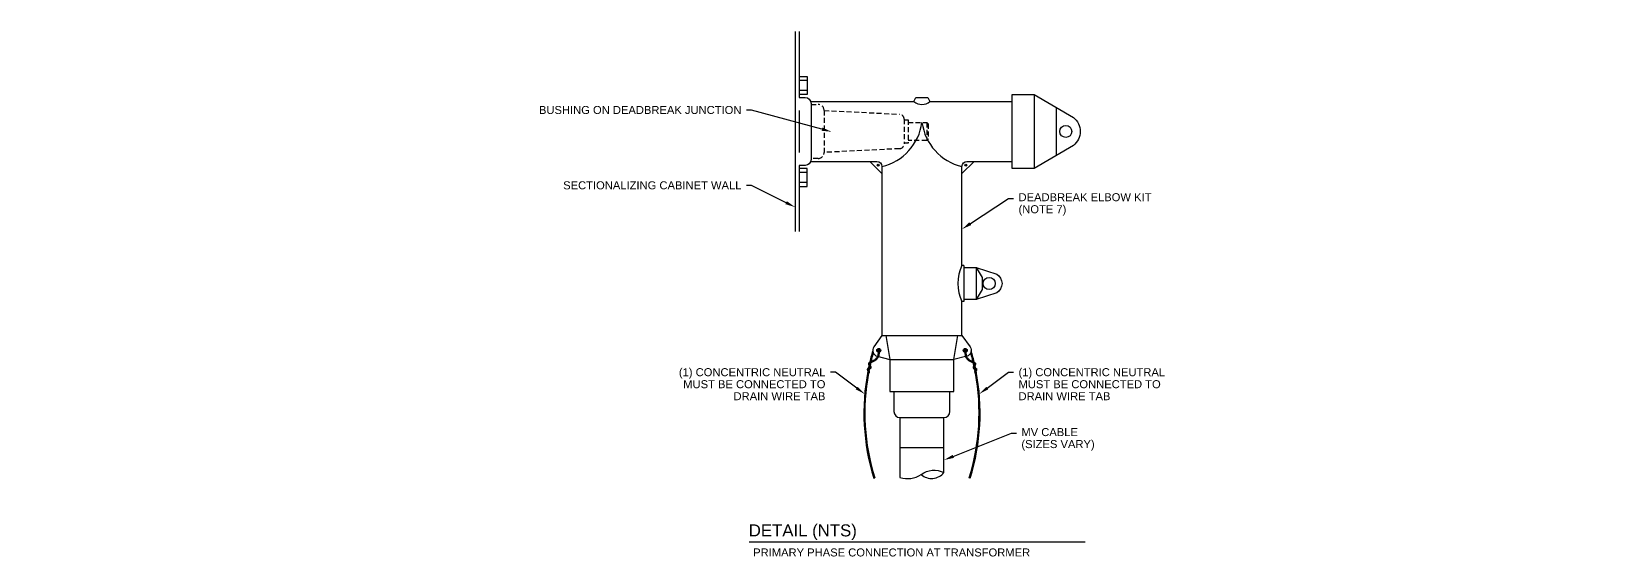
# Model space of a CAD drawing. Header units: feet. Extents: x -689 to 11593, y -511 to 1546.
# Drawn here: x 38.3 to 116.9, y -390.8 to -364.6 of the extents above; entities that cross this region are included whole.
import ezdxf
from ezdxf import colors
from ezdxf.entities.mleader import LeaderData, LeaderLine
from ezdxf.math import Vec2, Vec3

# ---------------------------------------------------------------- set-up
doc = ezdxf.new("R2010")
doc.units = ezdxf.units.FT
doc.header["$MEASUREMENT"] = 0
doc.linetypes.add('DASHED2', pattern=[0.375, 0.25, -0.125])
doc.layers.add('TEXT', color=1, linetype='Continuous')
doc.styles.add('NEI-A', font='arial.ttf')

msp = doc.modelspace()

# ---------------------------------------------------------------- hatches: boundary and pattern name
h = msp.add_hatch(color=256)
h.dxf.hatch_style = 1
edge = h.paths.add_edge_path()
edge.add_arc((80.6756, -371.24671), 0.05, 0, 360)
h = msp.add_hatch(color=256)
h.dxf.hatch_style = 1
edge = h.paths.add_edge_path()
edge.add_arc((85.04882, -371.24671), 0.05, 0, 360)
h = msp.add_hatch(color=256)
h.dxf.hatch_style = 1
edge = h.paths.add_edge_path()
edge.add_arc((80.70296, -380.50659), 0.1, 0, 360)
h = msp.add_hatch(color=256)
h.dxf.hatch_style = 1
edge = h.paths.add_edge_path()
edge.add_arc((85.02146, -380.50659), 0.1, 0, 360)

# ---------------------------------------------------------------- linework, layer by layer
msp.add_line((81.76221, -383.8601), (81.76221, -386.8601))
for points in [[(76.51833, -364.5601), (76.51833, -374.5601)], [(76.71833, -364.5601), (76.71833, -367.8601)], [(76.71833, -366.80466), (77.11833, -366.80466), (77.11833, -367.70466), (76.71833, -367.70466)], [(77.11833, -367.00466), (76.71833, -367.00466)], [(77.11833, -367.50466), (76.71833, -367.50466)], [(76.71833, -368.5101), (76.71833, -370.6101)], [(77.30117, -368.0601), (82.46221, -368.0601)], [(82.46221, -368.0601), (82.56221, -367.8601), (83.16221, -367.8601), (83.26221, -368.0601)], [(83.26221, -368.0601), (87.36833, -368.0601)], [(89.56833, -368.35345), (89.56833, -370.76676)], [(76.71833, -371.2601), (76.71833, -374.5601)], [(76.71833, -372.31554), (77.11833, -372.31554), (77.11833, -371.41554), (76.71833, -371.41554)], [(77.11833, -371.61554), (76.71833, -371.61554)], [(80.26221, -371.0601), (80.86221, -371.6601)], [(85.46221, -371.0601), (84.86221, -371.6601)], [(77.11833, -372.11554), (76.71833, -372.11554)], [(84.96221, -376.2601), (84.96221, -378.0601), (84.86221, -378.0601)], [(84.96221, -376.2601), (84.86221, -376.2601)], [(84.96221, -376.3601), (85.56221, -376.3601), (85.56221, -377.9601), (84.96221, -377.9601)], [(85.56221, -376.3601), (85.86221, -376.8601), (85.86221, -377.4601), (85.56221, -377.9601)], [(81.06221, -379.7601), (81.26221, -380.9601), (84.46221, -380.9601), (84.66221, -379.7601)], [(80.25216, -381.09435), (80.24944, -381.09619), (80.24067, -381.10215), (80.23188, -381.10831), (80.22329, -381.11467), (80.21512, -381.12129), (80.20761, -381.12817), (80.20098, -381.13536), (80.19545, -381.14288), (80.19125, -381.15076), (80.18854, -381.15901), (80.1872, -381.16758), (80.18705, -381.17639), (80.18789, -381.18537), (80.18955, -381.19445), (80.19183, -381.20354), (80.19456, -381.21258), (80.19754, -381.22149), (80.20061, -381.23021), (80.20375, -381.2387), (80.20695, -381.24694), (80.2102, -381.2549), (80.21349, -381.26256), (80.21683, -381.26989), (80.2202, -381.27686), (80.22361, -381.28346), (80.22703, -381.28966), (80.23043, -381.29547), (80.23376, -381.30092), (80.23698, -381.30601), (80.24004, -381.31078), (80.24289, -381.31524), (80.24549, -381.3194), (80.24779, -381.32328), (80.24975, -381.32692), (80.25139, -381.33035), (80.25273, -381.33361), (80.25378, -381.33675), (80.25456, -381.33982), (80.25511, -381.34286), (80.25544, -381.34593), (80.25557, -381.34906), (80.25552, -381.35228), (80.25529, -381.35557), (80.2549, -381.35887), (80.25435, -381.36214), (80.25365, -381.36533), (80.2528, -381.36839), (80.2518, -381.37128), (80.25068, -381.37393), (80.24941, -381.37633), (80.24795, -381.3785), (80.24623, -381.38047), (80.2442, -381.3823), (80.24178, -381.38402), (80.23892, -381.38567)], [(80.66389, -380.59864), (80.66391, -380.65546), (80.65909, -380.70723), (80.64987, -380.7542), (80.6367, -380.79661), (80.62003, -380.83469), (80.60031, -380.8687), (80.57797, -380.89886), (80.55347, -380.92542), (80.52729, -380.94864), (80.49999, -380.96881), (80.47217, -380.98628), (80.44444, -381.00136), (80.41739, -381.01437), (80.39162, -381.02565), (80.36772, -381.03551), (80.34631, -381.04427), (80.3278, -381.05224), (80.31195, -381.05955), (80.31177, -381.05964)], [(81.26221, -380.9601), (81.26221, -382.5601), (84.46221, -382.5601), (84.46221, -380.9601)], [(85.06053, -380.59864), (85.0605, -380.65546), (85.06532, -380.70723), (85.07454, -380.7542), (85.08771, -380.79661), (85.10438, -380.83469), (85.12411, -380.8687), (85.14645, -380.89886), (85.17094, -380.92542), (85.19713, -380.94864), (85.22443, -380.96881), (85.25224, -380.98628), (85.27998, -381.00136), (85.30703, -381.01437), (85.3328, -381.02565), (85.35669, -381.03551), (85.37811, -381.04427), (85.39662, -381.05224), (85.41247, -381.05955), (85.41264, -381.05964)], [(85.47226, -381.09435), (85.47498, -381.09619), (85.48375, -381.10215), (85.49254, -381.10831), (85.50113, -381.11467), (85.50929, -381.12129), (85.51681, -381.12817), (85.52344, -381.13536), (85.52897, -381.14288), (85.53316, -381.15076), (85.53587, -381.15901), (85.53721, -381.16758), (85.53737, -381.17639), (85.53652, -381.18537), (85.53487, -381.19445), (85.53258, -381.20354), (85.52986, -381.21258), (85.52688, -381.22149), (85.5238, -381.23021), (85.52066, -381.2387), (85.51747, -381.24694), (85.51422, -381.2549), (85.51092, -381.26256), (85.50759, -381.26989), (85.50421, -381.27686), (85.50081, -381.28346), (85.49739, -381.28966), (85.49399, -381.29547), (85.49065, -381.30092), (85.48743, -381.30601), (85.48438, -381.31078), (85.48152, -381.31524), (85.47893, -381.3194), (85.47663, -381.32328), (85.47466, -381.32692), (85.47303, -381.33035), (85.47169, -381.33361), (85.47064, -381.33675), (85.46985, -381.33982), (85.4693, -381.34286), (85.46898, -381.34593), (85.46885, -381.34906), (85.4689, -381.35228), (85.46913, -381.35557), (85.46952, -381.35887), (85.47007, -381.36214), (85.47077, -381.36533), (85.47162, -381.36839), (85.47261, -381.37128), (85.47374, -381.37393), (85.47501, -381.37633), (85.47647, -381.3785), (85.47819, -381.38047), (85.48022, -381.3823), (85.48263, -381.38402), (85.48549, -381.38567)], [(80.1855, -381.39716), (80.16947, -381.39897), (80.16477, -381.40047), (80.16042, -381.40203), (80.15641, -381.4037), (80.15271, -381.40556), (80.14931, -381.40767), (80.14619, -381.41011), (80.14334, -381.41294), (80.14075, -381.41622), (80.1384, -381.41992), (80.13631, -381.424), (80.13448, -381.42843), (80.13289, -381.43318), (80.13157, -381.4382), (80.13051, -381.44346), (80.12971, -381.44893), (80.12917, -381.45455), (80.12891, -381.46028), (80.12894, -381.46607), (80.12927, -381.47185), (80.12992, -381.47757), (80.1309, -381.48317), (80.13222, -381.4886), (80.13391, -381.4938), (80.13594, -381.49873), (80.13827, -381.50342), (80.14082, -381.50791), (80.14351, -381.51224), (80.14627, -381.51646), (80.14901, -381.5206), (80.15167, -381.52472), (80.15416, -381.52884), (80.15642, -381.53302), (80.15844, -381.53727), (80.16021, -381.54158), (80.16174, -381.54597), (80.16302, -381.55044), (80.16406, -381.55501), (80.16484, -381.55968), (80.16537, -381.56445), (80.16563, -381.56934), (80.16547, -381.5744), (80.16473, -381.57968), (80.16326, -381.58525), (80.16089, -381.59114), (80.15747, -381.59743), (80.15282, -381.60415), (80.14679, -381.61138)], [(80.14679, -381.61138), (80.1989, -381.6486)], [(85.57763, -381.61138), (85.52551, -381.6486)], [(85.53892, -381.39716), (85.55495, -381.39897), (85.55965, -381.40047), (85.56399, -381.40203), (85.56801, -381.4037), (85.57171, -381.40556), (85.57511, -381.40767), (85.57822, -381.41011), (85.58107, -381.41294), (85.58367, -381.41622), (85.58601, -381.41992), (85.58811, -381.424), (85.58994, -381.42843), (85.59152, -381.43318), (85.59284, -381.4382), (85.59391, -381.44346), (85.59471, -381.44893), (85.59525, -381.45455), (85.59551, -381.46028), (85.59548, -381.46607), (85.59514, -381.47185), (85.5945, -381.47757), (85.59352, -381.48317), (85.59219, -381.4886), (85.59051, -381.4938), (85.58847, -381.49873), (85.58614, -381.50342), (85.58359, -381.50791), (85.5809, -381.51224), (85.57815, -381.51646), (85.5754, -381.5206), (85.57275, -381.52472), (85.57026, -381.52884), (85.568, -381.53302), (85.56598, -381.53727), (85.5642, -381.54158), (85.56268, -381.54597), (85.56139, -381.55044), (85.56036, -381.55501), (85.55958, -381.55968), (85.55904, -381.56445), (85.55879, -381.56934), (85.55895, -381.5744), (85.55968, -381.57968), (85.56115, -381.58525), (85.56352, -381.59114), (85.56695, -381.59743), (85.5716, -381.60415), (85.57763, -381.61138)], [(83.96221, -386.6107), (83.96221, -383.8601)], [(81.76221, -385.3601), (83.96221, -385.3601)], [(80.44932, -386.89727), (80.4971, -386.88257)], [(85.2751, -386.89727), (85.22731, -386.88257)]]:
    msp.add_lwpolyline(points)
msp.add_lwpolyline([(87.36833, -367.7101), (88.46833, -367.7101), (88.46833, -371.4101), (87.36833, -371.4101)], close=True)
for points in [[(88.46833, -367.7101), (90.43241, -368.85881, -0.47899758), (90.43241, -370.2614), (88.46833, -371.4101)], [(76.71833, -367.8601), (77.01833, -367.8601, -0.41421356), (77.31833, -368.1601), (77.31833, -370.9601, -0.41421356), (77.01833, -371.2601), (76.71833, -371.2601)], [(77.30117, -371.0601), (80.61221, -371.0601, -0.41421356), (80.86221, -371.3101), (80.86221, -379.7601), (84.86221, -379.7601), (84.86221, -378.0601)], [(84.86221, -376.2601), (84.86221, -371.3101, -0.41421356), (85.11221, -371.0601), (87.36833, -371.0601)], [(85.56221, -376.3601), (86.60046, -376.69169, -0.55879519), (86.60046, -377.62852), (85.56221, -377.9601)], [(80.86221, -379.7601), (80.45778, -380.33372, 0.52484359), (80.62827, -380.79714), (81.26221, -380.9601)], [(84.86221, -379.7601), (85.26664, -380.33372, -0.52484359), (85.09615, -380.79714), (84.46221, -380.9601)], [(80.71389, -380.59862), (80.71391, -380.65544, -0.02332165), (80.7137, -380.66009), (80.70888, -380.71187, -0.02524326), (80.70816, -380.71686), (80.69894, -380.76383, -0.02682882), (80.69762, -380.76903), (80.68446, -380.81144, -0.02788977), (80.68251, -380.81666), (80.66584, -380.85475, -0.02827833), (80.66328, -380.85979), (80.64355, -380.89379, -0.02793313), (80.64049, -380.89845), (80.61815, -380.92862, -0.02689998), (80.61473, -380.93276), (80.59023, -380.95932, -0.02512144), (80.58664, -380.96283), (80.56046, -380.98605, -0.0222099), (80.55701, -380.98884), (80.52971, -381.00902, -0.01895621), (80.52658, -381.01116), (80.49876, -381.02863, -0.01568053), (80.49606, -381.03021), (80.46832, -381.04529, -0.01239706), (80.46612, -381.04642), (80.43906, -381.05943, -0.00900577), (80.43743, -381.06018), (80.41166, -381.07146, -0.00526515), (80.41069, -381.07187), (80.38679, -381.08173, -0.00069673), (80.38666, -381.08178), (80.36567, -381.09037), (80.34825, -381.09788), (80.33395, -381.10453), (80.32235, -381.11045), (80.31308, -381.11574), (80.30566, -381.12051), (80.29955, -381.125), (80.29557, -381.12831)], [(85.01053, -380.59862), (85.0105, -380.65544, 0.02332165), (85.01072, -380.66009), (85.01554, -380.71187, 0.02524326), (85.01626, -380.71686), (85.02548, -380.76383, 0.02682882), (85.02679, -380.76903), (85.03996, -380.81144, 0.02788977), (85.04191, -380.81666), (85.05858, -380.85475, 0.02827833), (85.06114, -380.85979), (85.08086, -380.89379, 0.02793313), (85.08393, -380.89845), (85.10626, -380.92862, 0.02689998), (85.10969, -380.93276), (85.13419, -380.95932, 0.02512144), (85.13777, -380.96283), (85.16396, -380.98605, 0.0222099), (85.16741, -380.98884), (85.19471, -381.00902, 0.01895621), (85.19784, -381.01116), (85.22565, -381.02863, 0.01568053), (85.22836, -381.03021), (85.25609, -381.04529, 0.01239706), (85.2583, -381.04642), (85.28535, -381.05943, 0.00900577), (85.28699, -381.06018), (85.31276, -381.07146, 0.00526515), (85.31373, -381.07187), (85.33762, -381.08173, 0.00069673), (85.33775, -381.08178), (85.35875, -381.09037), (85.37617, -381.09788), (85.39047, -381.10453), (85.40207, -381.11045), (85.41134, -381.11574), (85.41875, -381.12051), (85.42487, -381.125), (85.42885, -381.12831)], [(80.17245, -381.46159), (80.18261, -381.47191, -0.08880147), (80.21529, -381.51673), (80.21731, -381.52097, -0.01344956), (80.2184, -381.52343), (80.22017, -381.52774, -0.01380397), (80.22115, -381.53033), (80.22268, -381.53472, -0.01402308), (80.22353, -381.53739), (80.22481, -381.54186, -0.01409692), (80.22551, -381.54459), (80.22655, -381.54916, -0.01402295), (80.22709, -381.55191), (80.22787, -381.55658, -0.01380639), (80.22825, -381.55931), (80.22879, -381.56408, -0.0148423), (80.22903, -381.56704), (80.22928, -381.57193, -0.02085698), (80.22933, -381.5761), (80.22917, -381.58116, -0.02666419), (80.22872, -381.58647), (80.22798, -381.59176, -0.03011161), (80.2268, -381.59766), (80.22532, -381.60322, -0.03088338), (80.22338, -381.60907), (80.22101, -381.61497, -0.0293354), (80.21851, -381.62027), (80.21508, -381.62656, -0.02630927), (80.21233, -381.63103), (80.20768, -381.63776, -0.02269406), (80.20493, -381.64137), (80.1989, -381.6486)], [(80.2325, -381.17955), (80.23493, -381.19084), (80.23743, -381.19962), (80.24193, -381.21039), (80.24597, -381.21972), (80.24935, -381.22672), (80.25289, -381.23338), (80.26238, -381.24914), (80.26501, -381.25466), (80.26773, -381.25993), (80.2705, -381.26495), (80.27334, -381.2698), (80.27623, -381.27452), (80.27916, -381.27916), (80.28212, -381.28378, -0.00027288), (80.28215, -381.28383), (80.285, -381.28828, -0.00281675), (80.2853, -381.28876), (80.2879, -381.29292, -0.0060236), (80.28853, -381.29395), (80.29083, -381.29783, -0.00969883), (80.29178, -381.29952), (80.29375, -381.30316, -0.01226707), (80.29486, -381.30534), (80.2965, -381.30877, -0.01445122), (80.29767, -381.31141), (80.299, -381.31467, -0.01640777), (80.30014, -381.31775), (80.30119, -381.32089, -0.01781759), (80.3022, -381.32431), (80.30299, -381.32738, -0.01837107), (80.30377, -381.33097), (80.30432, -381.33401, -0.0178833), (80.30483, -381.33755), (80.30516, -381.34061, -0.01638049), (80.3054, -381.34388), (80.30553, -381.34701, -0.01430511), (80.30556, -381.34987), (80.30551, -381.35309, -0.01297687), (80.3054, -381.35569), (80.30518, -381.35898, -0.01236758), (80.30495, -381.36144), (80.30456, -381.36474, -0.01225713), (80.30421, -381.36717), (80.30366, -381.37044, -0.01263196), (80.30318, -381.37292), (80.30247, -381.37611, -0.01353537), (80.30182, -381.37873), (80.30097, -381.38179, -0.01507606), (80.30007, -381.38467), (80.29908, -381.38756, -0.01744986), (80.29783, -381.39081), (80.2967, -381.39347, -0.02127299), (80.29487, -381.39731), (80.29361, -381.39971, -0.02669298), (80.29086, -381.40428), (80.2894, -381.40645, -0.03047311), (80.2857, -381.41128), (80.28398, -381.41326, -0.03098749), (80.27964, -381.41767), (80.27761, -381.4195, -0.02828077), (80.2732, -381.42303), (80.27078, -381.42475, -0.02359096), (80.26681, -381.4273), (80.26396, -381.42896, -0.01838766), (80.26071, -381.43068), (80.25734, -381.43231, -0.01363948), (80.25486, -381.43343), (80.25092, -381.43507, -0.00964519), (80.24913, -381.43578), (80.24459, -381.43748, -0.00651685), (80.24336, -381.43792), (80.23832, -381.43966, -0.00448512), (80.23747, -381.43994), (80.23205, -381.4417, -0.00311199), (80.23145, -381.44189), (80.22713, -381.44323, -0.00209704)], [(85.49191, -381.17955), (85.48949, -381.19084), (85.48699, -381.19962), (85.48248, -381.21039), (85.47845, -381.21972), (85.47507, -381.22672), (85.47152, -381.23338), (85.46203, -381.24914), (85.4594, -381.25466), (85.45669, -381.25993), (85.45392, -381.26495), (85.45108, -381.2698), (85.44819, -381.27452), (85.44526, -381.27916), (85.44229, -381.28378, 0.00027288), (85.44226, -381.28383), (85.43941, -381.28828, 0.00281675), (85.43911, -381.28876), (85.43651, -381.29292, 0.0060236), (85.43589, -381.29395), (85.43359, -381.29783, 0.00969883), (85.43264, -381.29952), (85.43067, -381.30316, 0.01226707), (85.42956, -381.30534), (85.42792, -381.30877, 0.01445122), (85.42675, -381.31141), (85.42542, -381.31467, 0.01640777), (85.42427, -381.31775), (85.42322, -381.32089, 0.01781759), (85.42221, -381.32431), (85.42142, -381.32738, 0.01837107), (85.42064, -381.33097), (85.42009, -381.33401, 0.0178833), (85.41959, -381.33755), (85.41926, -381.34061, 0.01638049), (85.41902, -381.34388), (85.41889, -381.34701, 0.01430511), (85.41886, -381.34987), (85.41891, -381.35309, 0.01297687), (85.41902, -381.35569), (85.41924, -381.35898, 0.01236758), (85.41947, -381.36144), (85.41986, -381.36474, 0.01225713), (85.42021, -381.36717), (85.42076, -381.37044, 0.01263196), (85.42124, -381.37292), (85.42194, -381.37611, 0.01353537), (85.4226, -381.37873), (85.42345, -381.38179, 0.01507606), (85.42435, -381.38467), (85.42534, -381.38756, 0.01744986), (85.42659, -381.39081), (85.42772, -381.39347, 0.02127299), (85.42954, -381.39731), (85.43081, -381.39971, 0.02669298), (85.43355, -381.40428), (85.43501, -381.40645, 0.03047311), (85.43872, -381.41128), (85.44043, -381.41326, 0.03098749), (85.44478, -381.41767), (85.44681, -381.4195, 0.02828077), (85.45122, -381.42303), (85.45364, -381.42475, 0.02359096), (85.4576, -381.4273), (85.46046, -381.42896, 0.01838766), (85.46371, -381.43068), (85.46707, -381.43231, 0.01363948), (85.46956, -381.43343), (85.4735, -381.43507, 0.00964519), (85.47529, -381.43578), (85.47983, -381.43748, 0.00651685), (85.48105, -381.43792), (85.4861, -381.43966, 0.00448512), (85.48695, -381.43994), (85.49237, -381.4417, 0.00311199), (85.49296, -381.44189), (85.49728, -381.44323, 0.00209704)], [(85.55197, -381.46159), (85.54181, -381.47191, 0.08880147), (85.50912, -381.51673), (85.50711, -381.52097, 0.01344956), (85.50602, -381.52343), (85.50424, -381.52774, 0.01380397), (85.50326, -381.53033), (85.50173, -381.53472, 0.01402308), (85.50089, -381.53739), (85.4996, -381.54186, 0.01409692), (85.49891, -381.54459), (85.49787, -381.54916, 0.01402295), (85.49733, -381.55191), (85.49655, -381.55658, 0.01380639), (85.49616, -381.55931), (85.49563, -381.56408, 0.0148423), (85.49539, -381.56704), (85.49513, -381.57193, 0.02085698), (85.49509, -381.5761), (85.49525, -381.58116, 0.02666419), (85.4957, -381.58647), (85.49644, -381.59176, 0.03011161), (85.49762, -381.59766), (85.49909, -381.60322, 0.03088338), (85.50104, -381.60907), (85.5034, -381.61497, 0.0293354), (85.5059, -381.62027), (85.50933, -381.62656, 0.02630927), (85.51209, -381.63103), (85.51674, -381.63776, 0.02269406), (85.51948, -381.64137), (85.52551, -381.6486)], [(81.46221, -382.5601), (81.46221, -383.5601, 0.41421356), (81.76221, -383.8601), (83.96221, -383.8601, 0.41421356), (84.26221, -383.5601), (84.26221, -382.5601)], [(81.76221, -386.8601, 0.225799), (82.81781, -386.70917, -0.28712315), (83.96221, -386.6107, -0.33356335)]]:
    msp.add_lwpolyline(points, format="xyb")
at = {"linetype": 'DASHED2'}
for points in [[(77.31833, -368.2101), (77.66833, -368.2101, -0.41421356), (77.96833, -368.5101), (77.96833, -370.6101, -0.41421356), (77.66833, -370.9101), (77.31833, -370.9101)], [(77.96833, -368.5101), (81.73081, -368.69823, -0.39965564), (81.96833, -368.94792), (81.96833, -370.17229, -0.39965564), (81.73081, -370.42198), (77.96833, -370.6101)]]:
    msp.add_lwpolyline(points, format="xyb", dxfattribs=at)
for points in [[(81.96833, -368.97561), (82.16833, -368.97561), (82.16833, -370.1446), (81.96833, -370.1446)], [(82.16833, -369.1101), (83.09833, -369.1101), (83.16833, -369.1801), (83.16833, -369.9401), (83.09833, -370.0101), (82.16833, -370.0101)], [(83.09833, -369.1101), (83.09833, -370.0101)]]:
    msp.add_lwpolyline(points, dxfattribs=at)
for centre, radius in [((90.04928, -369.5601), 0.3), ((80.6756, -371.24671), 0.05), ((85.04882, -371.24671), 0.05), ((86.22049, -377.1601), 0.3), ((80.70296, -380.50659), 0.1), ((85.02146, -380.50659), 0.1)]:
    msp.add_circle(centre, radius)
for centre, radius, start, end in [((82.86221, -367.60517), 0.60577, 228.676259, 311.323741), ((80.25701, -368.75083), 2.62986, 283.3045733, 352.1480487), ((85.46741, -368.75083), 2.62986, 187.8519513, 256.6954267), ((86.69799, -377.1601), 2.04453, 153.8833655, 206.1166345), ((91.05822, -383.63202), 11.10004, 163.7198024, 167.2356242), ((91.05822, -383.63202), 11.05004, 164.1929502, 167.5899692), ((74.66619, -383.63202), 11.05004, 12.4100308, 15.8070498), ((74.66619, -383.63202), 11.10004, 12.7643758, 16.2801976), ((91.05822, -383.63202), 11.10004, 169.1158332, 197.1075466), ((91.05822, -383.63202), 11.05004, 169.6222344, 197.1075466), ((91.05822, -383.63202), 11.10004, 167.6787839, 168.724139), ((91.05822, -383.63202), 11.05004, 167.971137, 168.9430621), ((74.66619, -383.63202), 11.05004, 342.8924534, 10.3777656), ((74.66619, -383.63202), 11.10004, 342.8924534, 10.8841668), ((74.66619, -383.63202), 11.05004, 11.0569379, 12.028863), ((74.66619, -383.63202), 11.10004, 11.275861, 12.3212161), ((83.34244, -386.10708), 0.79859, 228.9330042, 320.9028293)]:
    msp.add_arc(centre, radius, start, end)
at = {"layer": 'TEXT'}
msp.add_line((74.23061, -390.07614), (91.016, -390.07614), dxfattribs=at)

# ---------------------------------------------------------------- texts
at = {"layer": 'TEXT', "style": 'NEI-A'}
for s, insert, char_height, attachment_point in [('DETAIL (NTS)', (76.90458, -389.20216), 0.6, 2), ('PRIMARY PHASE CONNECTION AT TRANSFORMER', (74.42355, -390.40459), 0.4, 1)]:
    msp.add_mtext(s, dxfattribs=dict(at, insert=insert, char_height=char_height, attachment_point=attachment_point))

# ---------------------------------------------------------------- leaders
at = {"layer": 'TEXT'}
ml = msp.add_multileader_mtext('Standard', dxfattribs=at)
ml.set_content('BUSHING ON DEADBREAK JUNCTION', color=256, style='NEI-A')
ml.set_leader_properties()
ml.build(insert=Vec2(0, 0))
ml.multileader.update_dxf_attribs({"dogleg_length": 0.0625, "arrow_head_size": 0.5, "scale": 4})
ctx = ml.context
ctx.base_point, ctx.scale, ctx.char_height, ctx.arrow_head_size, ctx.landing_gap_size, ctx.plane_origin = Vec3(66.48687, -368.48934), 4, 0.4, 0.5, 0.25, Vec3(139.59895, -418.25713)
ctx.text_align_type = 2
notes = []
notes.append((ctx, [(0, (1, 1, 0), (74.33646, -368.48934), (-1, 0), 0.25, [(0, [(78.34503, -369.57617)], 0, [])])]))
ctx.mtext.insert, ctx.mtext.width, ctx.mtext.alignment, ctx.mtext.line_spacing_factor, ctx.mtext.flow_direction = Vec3(73.83646, -368.28593), 8.8725322, 3, 0.9, 5
ml = msp.add_multileader_mtext('Standard', dxfattribs=at)
ml.set_content('SECTIONALIZING CABINET WALL', color=256, style='NEI-A')
ml.set_leader_properties()
ml.build(insert=Vec2(0, 0))
ml.multileader.update_dxf_attribs({"dogleg_length": 0.0625, "arrow_head_size": 0.5, "scale": 4})
ctx = ml.context
ctx.base_point, ctx.scale, ctx.char_height, ctx.arrow_head_size, ctx.landing_gap_size, ctx.plane_origin = Vec3(68.98919, -372.25576), 4, 0.4, 0.5, 0.25, Vec3(139.59895, -422.02355)
ctx.text_align_type = 2
notes.append((ctx, [(0, (1, 1, 0), (74.33646, -372.25576), (-1, 0), 0.25, [(0, [(76.51833, -373.34259)], 0, [])])]))
ctx.mtext.insert, ctx.mtext.width, ctx.mtext.alignment, ctx.mtext.line_spacing_factor, ctx.mtext.flow_direction = Vec3(73.83646, -372.05234), 4.3120491, 3, 0.9, 5
ml = msp.add_multileader_mtext('Standard', dxfattribs=at)
ml.set_content('DEADBREAK ELBOW KIT\\P(NOTE 7)', color=256, style='NEI-A')
ml.set_leader_properties()
ml.build(insert=Vec2(0, 0))
ml.multileader.update_dxf_attribs({"dogleg_length": 0.0625, "arrow_head_size": 0.5, "scale": 4})
ctx = ml.context
ctx.base_point, ctx.scale, ctx.char_height, ctx.arrow_head_size, ctx.landing_gap_size, ctx.plane_origin = Vec3(87.43824, -372.906), 4, 0.4, 0.5, 0.25, Vec3(21.92575, -422.67379)
notes.append((ctx, [(0, (1, 1, 0), (87.18824, -372.906), (1, 0), 0.25, [(0, [(84.86221, -374.44397)], 0, [])])]))
ctx.mtext.insert, ctx.mtext.width, ctx.mtext.line_spacing_factor, ctx.mtext.flow_direction = Vec3(87.68824, -372.6472), 6.6378336, 0.9, 5
ml = msp.add_multileader_mtext('Standard', dxfattribs=at)
ml.set_content('(1) CONCENTRIC NEUTRAL\\PMUST BE CONNECTED TO\\PDRAIN WIRE TAB', color=256, style='NEI-A')
ml.set_leader_properties()
ml.build(insert=Vec2(0, 0))
ml.multileader.update_dxf_attribs({"dogleg_length": 0.0625, "arrow_head_size": 0.5, "scale": 4})
ctx = ml.context
ctx.base_point, ctx.scale, ctx.char_height, ctx.arrow_head_size, ctx.landing_gap_size, ctx.plane_origin = Vec3(70.51305, -381.5944), 4, 0.4, 0.5, 0.25, Vec3(143.79867, -431.3622)
ctx.text_align_type = 2
notes.append((ctx, [(0, (1, 1, 0), (78.53617, -381.5944), (-1, 0), 0.25, [(0, [(79.99881, -382.68321)], 0, [])])]))
ctx.mtext.insert, ctx.mtext.width, ctx.mtext.alignment, ctx.mtext.line_spacing_factor, ctx.mtext.flow_direction = Vec3(78.03617, -381.39427), 7.3109577, 3, 0.9, 5
ml = msp.add_multileader_mtext('Standard', dxfattribs=at)
ml.set_content('(1) CONCENTRIC NEUTRAL\\PMUST BE CONNECTED TO\\PDRAIN WIRE TAB', color=256, style='NEI-A')
ml.set_leader_properties()
ml.build(insert=Vec2(0, 0))
ml.multileader.update_dxf_attribs({"dogleg_length": 0.0625, "arrow_head_size": 0.5, "scale": 4})
ctx = ml.context
ctx.base_point, ctx.scale, ctx.char_height, ctx.arrow_head_size, ctx.landing_gap_size, ctx.plane_origin = Vec3(87.43824, -381.5944), 4, 0.4, 0.5, 0.25, Vec3(21.92575, -431.3622)
notes.append((ctx, [(0, (1, 1, 0), (87.18824, -381.5944), (1, 0), 0.25, [(0, [(85.72561, -382.68321)], 0, [])])]))
ctx.mtext.insert, ctx.mtext.width, ctx.mtext.line_spacing_factor, ctx.mtext.flow_direction = Vec3(87.68824, -381.39427), 7.3109577, 0.9, 5
ml = msp.add_multileader_mtext('Standard', dxfattribs=at)
ml.set_content('MV CABLE\\P(SIZES VARY)', color=256, style='NEI-A')
ml.set_leader_properties()
ml.build(insert=Vec2(0, 0))
ml.multileader.update_dxf_attribs({"dogleg_length": 0.0625, "arrow_head_size": 0.5, "scale": 4})
ctx = ml.context
ctx.base_point, ctx.scale, ctx.char_height, ctx.arrow_head_size, ctx.landing_gap_size, ctx.plane_origin = Vec3(87.58091, -384.64684), 4, 0.4, 0.5, 0.25, Vec3(21.19597, -435.02434)
notes.append((ctx, [(0, (1, 1, 0), (87.33091, -384.64684), (1, 0), 0.25, [(0, [(83.96221, -385.9854)], 0, [])])]))
ctx.mtext.insert, ctx.mtext.width, ctx.mtext.line_spacing_factor, ctx.mtext.flow_direction = Vec3(87.83091, -384.38804), 3.6476562, 0.9, 5
for ctx, leaders in notes:
    for number, flags, end, landing, length, lines in leaders:
        leader = LeaderData()
        leader.index, (leader.has_last_leader_line, leader.has_dogleg_vector, leader.attachment_direction) = number, flags
        leader.last_leader_point, leader.dogleg_vector, leader.dogleg_length = Vec3(end), Vec3(landing), length
        for number, points, colour, breaks in lines:
            line = LeaderLine()
            line.index, line.vertices, line.color, line.breaks = number, Vec3.list(points), colors.encode_raw_color(colour), breaks
            leader.lines.append(line)
        ctx.leaders.append(leader)

doc.saveas('drawing.dxf')
